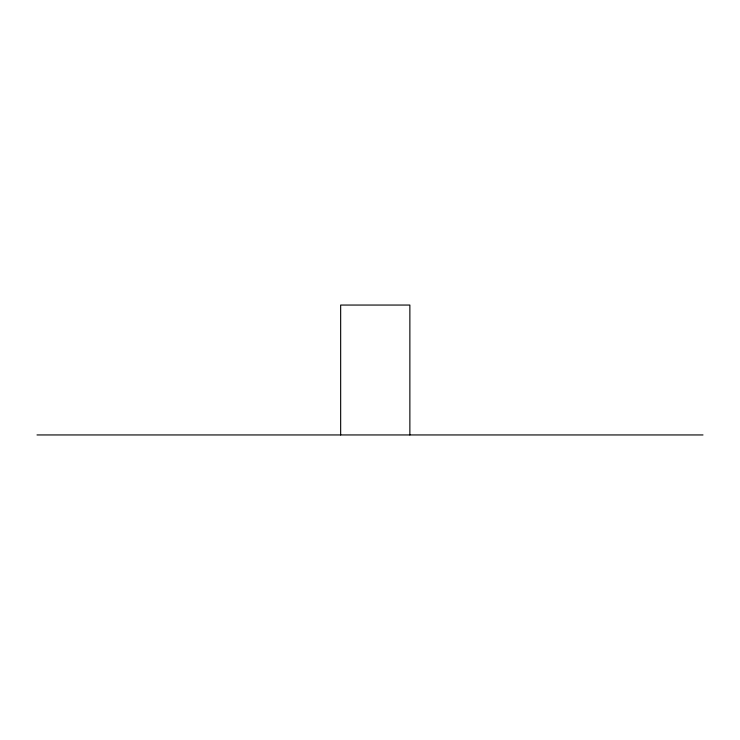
<?xml version="1.0" encoding="UTF-8"?>
<svg xmlns="http://www.w3.org/2000/svg" width="740" height="740" viewBox="0 0 740 740"><rect width="100%" height="100%" fill="white"/><g stroke="black" fill="none" stroke-linecap="round" stroke-linejoin="round"><path stroke-width="1.11" d="M37 434.944L703 434.944M409.868 434.944L409.868 305.056L340.659 305.056L340.659 434.944"/></g></svg>
